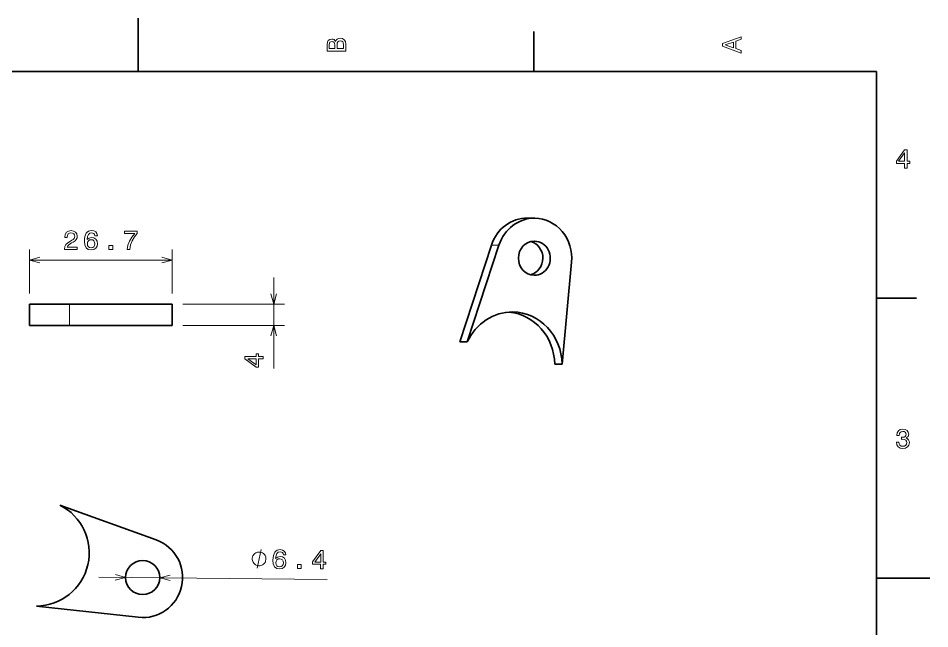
# Model space of a CAD drawing. Extents: x 0 to 297, y 0 to 210.
# Drawn here: x 126 to 297, y 95.5 to 210 of the extents above; entities that cross this region are included whole.
import ezdxf

# ---------------------------------------------------------------- set-up
doc = ezdxf.new("R2010")
doc.units = 0

msp = doc.modelspace()

# ---------------------------------------------------------------- linework, layer by layer
at = {"color": 7, "lineweight": 35, "ltscale": 0.25}
for p, q in [((148.5, 200), (148.5, 210)), ((287, 105), (297, 105))]:
    msp.add_line(p, q, dxfattribs=at)
at = {"color": 7, "lineweight": 35, "ltscale": 0.1875}
for p, q in [((222.699997, 200), (222.699997, 207.5)), ((287, 157.5), (294.5, 157.5)), ((128.136108, 156.381958), (135.636108, 156.381958)), ((128.136108, 152.381958), (135.636108, 152.381958))]:
    msp.add_line(p, q, dxfattribs=at)
at = {"color": 7, "lineweight": 35}
for p, q in [((287, 200), (10, 200)), ((287, 10), (287, 200))]:
    msp.add_line(p, q, dxfattribs=at)
at = {"color": 7, "lineweight": 35, "ltscale": 0.034929}
for p, q in [((222.906372, 172.499359), (221.509308, 172.516052)), ((210.24202, 149.2966), (208.844971, 149.313309)), ((226.632782, 145.148865), (228.029831, 145.132172))]:
    msp.add_line(p, q, dxfattribs=at)
at = {"color": 7, "lineweight": 13, "ltscale": 0.206792}
for p, q in [((128.136108, 158.381958), (128.136108, 166.653625)), ((154.865829, 158.381958), (154.865829, 166.653625))]:
    msp.add_line(p, q, dxfattribs=at)
at = {"color": 7, "lineweight": 35, "ltscale": 0.477776}
for p, q in [((214.784698, 167.477875), (208.844971, 149.313309)), ((216.181763, 167.461166), (210.24202, 149.2966))]:
    msp.add_line(p, q, dxfattribs=at)
at = {"color": 7, "lineweight": 13, "ltscale": 0.034929}
msp.add_line((214.784698, 167.477875), (216.181763, 167.461166), dxfattribs=at)
at = {"color": 7, "lineweight": 13}
for p, q in [((128.136108, 164.653625), (154.865829, 164.653625)), ((141.143478, 105.21302), (183.940277, 104.736618))]:
    msp.add_line(p, q, dxfattribs=at)
at = {"color": 7, "lineweight": 35, "ltscale": 0.480525}
msp.add_line((229.809937, 164.270569), (228.029831, 145.132172), dxfattribs=at)
at = {"color": 7, "lineweight": 13, "ltscale": 0.425901}
msp.add_line((173.922516, 144.345917), (173.922516, 161.381958), dxfattribs=at)
at = {"color": 7, "lineweight": 35, "ltscale": 0.1}
for p, q in [((128.136108, 156.381958), (128.136108, 152.381958)), ((154.865829, 156.381958), (154.865829, 152.381958))]:
    msp.add_line(p, q, dxfattribs=at)
at = {"color": 7, "lineweight": 13, "ltscale": 0.1}
msp.add_line((135.636108, 152.381958), (135.636108, 156.381958), dxfattribs=at)
at = {"color": 7, "lineweight": 35, "ltscale": 0.480743}
for p, q in [((135.636108, 156.381958), (154.865829, 156.381958)), ((135.636108, 152.381958), (154.865829, 152.381958)), ((148.522507, 97.666756), (129.408203, 99.770409))]:
    msp.add_line(p, q, dxfattribs=at)
at = {"color": 7, "lineweight": 13, "ltscale": 0.476417}
for p, q in [((156.865829, 156.381958), (175.922516, 156.381958)), ((156.865829, 152.381958), (175.922516, 152.381958))]:
    msp.add_line(p, q, dxfattribs=at)
at = {"color": 7, "lineweight": 35, "ltscale": 0.480742}
msp.add_line((151.89064, 112.175781), (133.804382, 118.707901), dxfattribs=at)
at = {"color": 7, "lineweight": 13}
for points in [[(185.542007, 205.630417), (185.249496, 205.983429), (185.052811, 206.074219), (184.81073, 206.104477), (184.432495, 206.03891), (184.160156, 205.842224), (183.993729, 205.524506), (183.933212, 205.080704), (183.933212, 203.835022), (187.433212, 203.835022), (187.433212, 205.151306), (187.36261, 205.620331), (187.155838, 205.968307), (186.828018, 206.185165), (186.384216, 206.260818), (186.08667, 206.215424), (185.839554, 206.094391), (185.65799, 205.897705)], [(185.385666, 204.984879), (185.385666, 204.298996), (184.351807, 204.298996), (184.351807, 205.025223), (184.382065, 205.297562), (184.472839, 205.489197), (184.629181, 205.605194), (184.86116, 205.645538), (185.093155, 205.600143), (185.254532, 205.479111), (185.355408, 205.272339)], [(187.014618, 205.095825), (187.014618, 204.298996), (185.809296, 204.298996), (185.809296, 205.050446), (185.844589, 205.368164), (185.9505, 205.595108), (186.132065, 205.731277), (186.394302, 205.776657), (186.671692, 205.731277), (186.863327, 205.605194), (186.979324, 205.393372)], [(261.633209, 203.466858), (261.633209, 203.930847), (260.604401, 204.298996), (260.604401, 205.695969), (261.633209, 206.064133), (261.633209, 206.538193), (258.128174, 205.257217), (258.128174, 204.742798)], [(260.17572, 204.460388), (258.632477, 205), (260.17572, 205.539627)], [(292.277374, 181.916794), (292.731262, 181.916794), (292.731262, 182.784225), (293.23056, 182.784225), (293.23056, 183.187683), (292.731262, 183.187683), (292.731262, 185.341141), (292.272339, 185.341141), (290.739197, 183.228027), (290.739197, 182.784225), (292.277374, 182.784225)], [(291.162842, 183.187683), (292.277374, 184.756134), (292.277374, 183.187683)], [(134.666382, 166.653625), (137.072006, 166.653625), (137.072006, 167.087341), (135.170715, 167.087341), (135.276611, 167.324371), (135.458176, 167.521057), (136.017975, 167.879135), (136.315521, 168.030426), (136.648376, 168.247284), (136.885406, 168.499451), (137.021576, 168.796997), (137.072006, 169.134888), (136.986267, 169.558517), (136.749237, 169.891373), (136.386124, 170.103195), (135.917114, 170.178848), (135.432953, 170.093109), (135.064804, 169.856079), (134.827774, 169.477829), (134.747086, 168.978546), (134.747086, 168.907944), (135.206009, 168.907944), (135.206009, 168.948288), (135.251404, 169.291229), (135.387573, 169.543396), (135.604431, 169.704773), (135.891891, 169.760254), (136.184402, 169.709824), (136.40126, 169.58374), (136.542465, 169.387054), (136.592896, 169.139938), (136.557602, 168.907944), (136.461777, 168.711258), (136.3004, 168.539795), (136.078491, 168.388489), (135.780945, 168.227112), (135.286713, 167.914429), (134.938721, 167.581573), (134.731949, 167.178116), (134.666382, 166.668762)], [(140.843338, 169.210541), (140.747513, 169.619049), (140.525604, 169.921631), (140.182678, 170.113281), (139.738861, 170.178848), (139.441315, 170.143539), (139.184113, 170.047714), (138.957169, 169.891373), (138.765518, 169.669479), (138.614227, 169.392105), (138.503281, 169.054199), (138.432678, 168.655792), (138.412506, 168.20694), (138.493195, 167.490799), (138.740311, 166.971344), (139.138718, 166.658676), (139.683395, 166.552765), (140.172592, 166.643539), (140.545776, 166.880569), (140.787857, 167.253769), (140.873596, 167.727829), (140.787857, 168.20694), (140.555878, 168.575089), (140.1978, 168.807083), (139.753998, 168.887772), (139.274887, 168.786911), (138.916824, 168.499451), (138.992462, 169.054199), (139.153854, 169.452621), (139.40097, 169.689651), (139.743912, 169.77034), (139.996078, 169.729996), (140.187714, 169.624084), (140.313797, 169.447571), (140.379364, 169.210541)], [(146.403992, 166.653625), (146.913361, 166.653625), (147.079788, 167.485764), (147.372299, 168.262421), (147.785843, 168.983597), (148.32547, 169.659393), (148.32547, 170.077972), (145.924896, 170.077972), (145.924896, 169.619049), (147.841324, 169.619049), (147.28656, 168.938202), (146.867981, 168.227112), (146.57547, 167.470627)], [(140.384399, 167.722794), (140.328918, 167.40506), (140.187714, 167.162994), (139.96077, 167.001602), (139.678345, 166.951172), (139.380798, 167.001602), (139.153854, 167.157944), (139.007599, 167.400024), (138.962204, 167.717743), (139.012634, 168.030426), (139.153854, 168.267456), (139.385834, 168.418762), (139.698517, 168.474228), (139.970856, 168.418762), (140.187714, 168.272507), (140.328918, 168.035477)], [(143.020996, 166.653625), (143.716965, 166.653625), (143.716965, 167.40506), (143.020996, 167.40506)], [(171.922516, 146.141327), (171.922516, 146.595215), (171.055084, 146.595215), (171.055084, 147.094513), (170.651611, 147.094513), (170.651611, 146.595215), (168.498154, 146.595215), (168.498154, 146.136292), (170.611267, 144.603149), (171.055084, 144.603149), (171.055084, 146.141327)], [(170.651611, 145.026794), (169.083176, 146.141327), (170.651611, 146.141327)], [(290.729126, 130.51622), (290.729126, 130.480911), (290.809814, 129.996765), (291.046844, 129.633652), (291.420044, 129.401657), (291.914276, 129.315933), (292.438782, 129.401657), (292.832153, 129.623566), (293.08429, 129.976593), (293.175079, 130.430481), (293.134735, 130.728027), (293.023773, 130.970108), (292.842224, 131.156708), (292.600159, 131.292877), (292.927948, 131.565216), (293.043945, 131.998932), (292.968292, 132.392303), (292.751434, 132.68985), (292.398407, 132.87645), (291.914276, 132.942017), (291.460388, 132.861313), (291.112396, 132.63942), (290.885468, 132.286392), (290.809814, 131.817368), (290.809814, 131.782074), (291.258636, 131.782074), (291.299011, 132.104828), (291.430115, 132.336823), (291.641937, 132.478027), (291.939484, 132.528473), (292.201721, 132.488113), (292.393372, 132.382217), (292.509369, 132.210739), (292.554749, 131.97876), (292.509369, 131.731628), (292.388336, 131.565216), (292.176514, 131.46434), (291.889069, 131.434082), (291.692383, 131.439133), (291.692383, 131.04071), (291.939484, 131.050797), (292.257202, 131.005417), (292.494232, 130.884369), (292.635468, 130.687683), (292.685883, 130.430481), (292.630402, 130.13797), (292.484161, 129.921112), (292.252167, 129.784943), (291.944519, 129.739563), (291.626801, 129.789993), (291.394806, 129.941284), (291.248566, 130.183365), (291.193085, 130.51622)], [(172.47467, 108.614479), (172.475967, 108.73114), (172.420227, 108.965111), (172.363846, 109.140747), (172.306824, 109.258057), (172.192108, 109.434341), (172.019073, 109.611282), (171.845367, 109.729889), (171.72937, 109.789513), (171.555023, 109.849792), (171.322357, 109.910721), (171.205688, 109.912018), (171.089035, 109.913315), (170.855072, 109.857582), (170.679428, 109.801201), (170.562119, 109.744171), (170.385834, 109.629463), (170.208893, 109.456421), (170.090286, 109.28273), (170.03067, 109.166718), (169.970383, 108.992378), (169.909454, 108.759712), (169.908157, 108.643051), (169.90686, 108.52639), (169.962585, 108.292419), (170.018982, 108.116783), (170.076004, 107.999474), (170.19072, 107.823189), (170.363754, 107.646248), (170.537445, 107.527641), (170.653458, 107.468018), (170.827789, 107.407738), (171.060471, 107.346809), (171.177124, 107.345512), (171.293793, 107.344215), (171.527756, 107.399948), (171.7034, 107.456329), (171.820709, 107.513359), (171.996994, 107.628067), (172.17392, 107.801109), (172.292542, 107.9748), (172.352158, 108.090813), (172.412445, 108.265152), (172.473358, 108.497818)], [(176.211807, 109.379845), (176.120544, 109.789391), (175.902023, 110.094437), (175.561234, 110.289879), (175.118195, 110.360382), (174.820267, 110.328392), (174.562012, 110.235435), (174.333344, 110.081635), (174.139236, 109.861877), (173.984863, 109.586205), (173.870148, 109.249565), (173.79512, 108.851959), (173.769958, 108.403366), (173.842667, 107.686371), (174.083984, 107.1642), (174.478897, 106.847107), (175.022354, 106.735138), (175.512527, 106.820465), (175.888336, 107.053329), (176.134552, 107.423813), (176.225555, 107.896889), (176.145172, 108.376923), (175.917282, 108.747635), (175.561829, 108.983597), (175.118942, 109.069221), (174.638748, 108.973701), (174.277496, 108.690239), (174.359314, 109.244118), (174.525116, 109.640709), (174.774872, 109.874977), (175.118683, 109.951851), (175.370377, 109.908699), (175.560822, 109.800659), (175.684937, 109.622757), (175.747864, 109.38501)], [(182.721985, 106.750298), (183.175842, 106.745247), (183.185501, 107.612625), (183.684753, 107.607071), (183.68924, 108.010506), (183.190002, 108.01606), (183.213959, 110.169388), (182.755066, 110.174492), (181.198486, 108.078575), (181.193558, 107.634804), (182.731644, 107.617683)], [(181.621643, 108.033524), (182.753586, 109.589462), (182.73613, 108.021111)], [(175.736343, 107.897293), (175.677338, 107.580208), (175.533432, 107.339722), (175.304703, 107.18087), (175.021744, 107.133591), (174.724777, 107.187332), (174.499573, 107.346184), (174.356033, 107.589874), (174.314178, 107.908081), (174.368088, 108.220184), (174.511932, 108.455627), (174.74559, 108.604332), (175.058868, 108.656326), (175.330566, 108.597816), (175.545792, 108.449158), (175.684357, 108.210571)], [(178.36087, 106.798843), (179.056793, 106.7911), (179.065155, 107.542496), (178.369232, 107.55024)]]:
    msp.add_lwpolyline(points, close=True, dxfattribs=at)
for points in [[(130.067963, 165.171265), (128.136108, 164.653625), (130.067963, 164.135986)], [(152.933975, 164.135986), (154.865829, 164.653625), (152.933975, 165.171265)], [(173.404877, 158.313797), (173.922516, 156.381958), (174.440155, 158.313797)], [(174.440155, 150.450104), (173.922516, 152.381958), (173.404877, 150.450104)], [(170.82196, 106.882767), (171.560867, 110.374763)], [(144.205688, 104.661263), (146.143173, 105.157364), (144.217209, 105.696472)], [(154.48027, 105.58223), (152.542786, 105.086128), (154.46875, 104.547012)]]:
    msp.add_lwpolyline(points, dxfattribs=at)
at = {"color": 7, "lineweight": 35}
msp.add_circle((149.342972, 105.121742), 3.2, dxfattribs=at)
for centre, radius, start, end in [((129.319504, 109.770012), 10, 270.508252, 63.353331), ((149.342972, 105.121742), 7.5, 263.719522, 70.142061)]:
    msp.add_arc(centre, radius, start, end, dxfattribs=at)
for centre, major_axis, start_param, end_param in [((221.419586, 165.016602), (0.089691, 7.499466), 6.2831769119, 7.5308175949), ((222.816635, 164.999893), (0.089691, 7.499466), 6.2831769119, 7.5308175949), ((222.816635, 164.999893), (0.089691, 7.499466), 4.6261963461, 6.2831769119), ((222.816635, 164.999893), (0.038269, 3.199768), 0.0234224103, 3.1415529612), ((221.419586, 165.016602), (0.038269, 3.199768), 3.3766822735, 6.0481842928), ((222.816635, 164.999893), (0.038269, 3.199768), 3.1415529612, 6.2831456148), ((222.816635, 164.999893), (0.038269, 3.199768), 6.2831456148, 6.3066077175), ((218.661377, 144.921295), (0.119568, 9.999283), 0.0000414197, 1.1291465853), ((217.264313, 144.938004), (0.119568, 9.999283), 4.7446820485, 6.2086277621), ((218.661377, 144.921295), (0.119568, 9.999283), 4.7446820485, 6.2832267269)]:
    msp.add_ellipse(centre, major_axis=major_axis, ratio=0.937015, start_param=start_param, end_param=end_param, dxfattribs=at)

doc.saveas('drawing.dxf')
